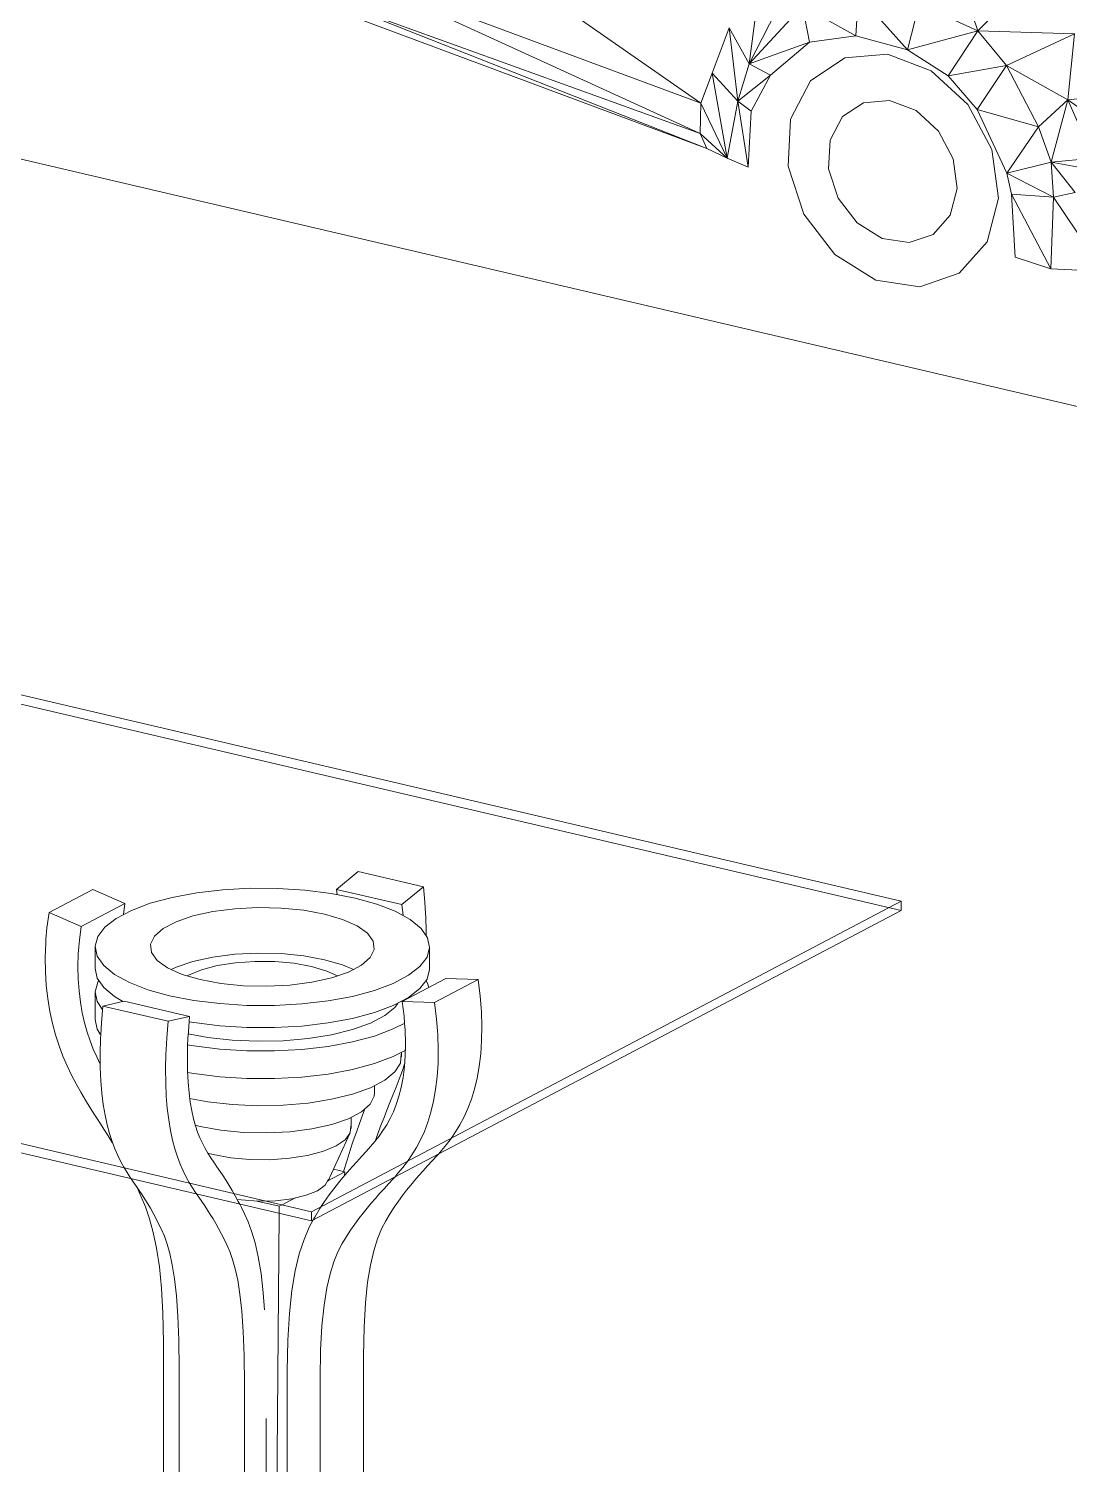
# Model space of a CAD drawing. Header units: millimetres. Extents: x -48833 to 51386, y -17441 to 31409.
# Drawn here: x -24907 to -22264, y 8438 to 12086 of the extents above; entities that cross this region are included whole.
import ezdxf

# ---------------------------------------------------------------- set-up
doc = ezdxf.new("R2010")
doc.units = ezdxf.units.MM
for name, color, linetype, lineweight in [('A-DETL-GENF', 92, 'Continuous', 9), ('A-FLOR', 192, 'Continuous', 9), ('A-GENM', 13, 'Continuous', 9), ('A-GLAZ-CURT', 52, 'Continuous', 9)]:
    doc.layers.add(name, color=color, linetype=linetype, lineweight=lineweight)

# ---------------------------------------------------------------- blocks, each defined once
blk = doc.blocks.new('Family8 - COLUMN-V36-3D 3')
at = {"layer": 'A-GENM'}
for p, q in [((-24125.3, 9898.8), (-24070.6, 9943.8)), ((-23904.6, 9904.9), (-24070.6, 9943.8)), ((-24744.9, 9898.5), (-24855.7, 9840.2)), ((-24744.9, 9898.5), (-24663, 9863.1)), ((-24123.9, 9885.5), (-24125.3, 9898.8)), ((-24125.3, 9898.8), (-23959.2, 9859.9)), ((-23904.6, 9904.9), (-23959.2, 9859.9)), ((-24773.8, 9804.7), (-24663, 9863.1)), ((-24663, 9863.1), (-24667, 9834.6)), ((-23959.2, 9859.9), (-23956.6, 9832.3)), ((-24773.8, 9804.7), (-24855.7, 9840.2)), ((-24738.6, 9752.6), (-24738.6, 9696.4)), ((-23889.2, 9696.4), (-23889.2, 9752.6)), ((-23848, 9672.3), (-23958.8, 9614)), ((-23876.9, 9611), (-23766.1, 9669.4)), ((-23848, 9672.3), (-23766.1, 9669.4)), ((-24738.6, 9636.9), (-24738.6, 9566.6)), ((-24719.3, 9602.3), (-24664.7, 9614.8)), ((-24719.3, 9602.3), (-24553.2, 9563.4)), ((-24498.6, 9575.9), (-24664.7, 9614.8)), ((-23876.9, 9611), (-23958.8, 9614)), ((-24498.6, 9575.9), (-24553.2, 9563.4)), ((-23960.4, 9473), (-23960.4, 9484.8)), ((-24029.3, 9379.6), (-24029.3, 9400)), ((-24088.5, 9290.7), (-24088.5, 9319.1)), ((-24471.9, 9296.5), (-24485.1, 9299.8)), ((-24147.3, 9156.3), (-24091.4, 9278.1)), ((-24439, 9224.8), (-24453.5, 9228.5)), ((-24147.5, 9158.4), (-24104.6, 9180.9)), ((-24104.6, 9180.9), (-24133.5, 9187.7)), ((-24105, 9171.7), (-24104.6, 9180.9)), ((-24328, 9106.6), (-24271.2, 9093.3)), ((-24271.3, 9075.4), (-24271.2, 9093.3)), ((-24271.2, 9093.3), (-24263.9, 9097.1)), ((-24263.5, 9097.3), (-24230.8, 9114.5)), ((-24285, 7410.6), (-24271.3, 9075.4)), ((-24565.2, 8748.2), (-24565.2, 5512.1)), ((-24056.6, 8713.5), (-24056.6, 5477.4)), ((-24525.5, 5444.4), (-24525.5, 8680.5)), ((-24250.6, 8674.7), (-24250.6, 5438.6)), ((-24167.4, 5419.1), (-24167.4, 8655.2)), ((-24359.4, 8641.5), (-24359.4, 5405.4)), ((-24303.9, 8554.2), (-24303.9, 5434.6))]:
    blk.add_line(p, q, dxfattribs=at)
for points in [[(-24549.6, 9628.5, 0), (-24604.6, 9643.8, 0), (-24651.6, 9662.1, 0), (-24689.4, 9682.8, 0), (-24716.9, 9705.5, 0), (-24733.5, 9729.4, 0), (-24738.6, 9754, 0), (-24732.1, 9778.6, 0), (-24714.3, 9802.4, 0), (-24685.5, 9824.9, 0), (-24646.5, 9845.4, 0), (-24598.5, 9863.3, 0), (-24542.7, 9878.3, 0), (-24480.7, 9889.8, 0), (-24414.2, 9897.6, 0), (-24344.9, 9901.4, 0), (-24274.7, 9901.1, 0), (-24205.6, 9896.9, 0), (-24139.5, 9888.6, 0), (-24078.1, 9876.7, 0)], [(-23899.2, 9837.8, 0), (-23901, 9866.3, 0), (-23904.6, 9904.9, 0)], [(-24471.9, 9669.4, 0), (-24517.6, 9682.8, 0), (-24554.5, 9699.2, 0), (-24580.8, 9717.9, 0), (-24595.5, 9738.2, 0), (-24597.9, 9759.1, 0), (-24587.9, 9779.7, 0), (-24565.8, 9799.1, 0), (-24532.8, 9816.5, 0), (-24490.2, 9831.1, 0), (-24439.9, 9842.2, 0), (-24384.1, 9849.5, 0), (-24325.2, 9852.5, 0), (-24265.9, 9851.1, 0), (-24208.6, 9845.5, 0), (-24155.9, 9835.7, 0)], [(-24078.1, 9876.7, 0), (-24023.2, 9861.4, 0), (-23976.2, 9843.1, 0), (-23938.4, 9822.3, 0), (-23910.8, 9799.7, 0), (-23894.3, 9775.7, 0), (-23889.2, 9751.1, 0), (-23895.6, 9726.6, 0), (-23913.5, 9702.8, 0), (-23942.3, 9680.3, 0), (-23981.3, 9659.8, 0), (-24029.3, 9641.8, 0), (-24085, 9626.9, 0), (-24147.1, 9615.4, 0), (-24213.6, 9607.6, 0), (-24282.9, 9603.8, 0), (-24353.1, 9604, 0), (-24422.1, 9608.3, 0), (-24488.3, 9616.5, 0), (-24549.6, 9628.5, 0)], [(-24855.7, 9840.2, 0), (-24861.1, 9801, 0), (-24863.7, 9772.2, 0)], [(-24155.9, 9835.7, 0), (-24110.1, 9822.4, 0), (-24073.3, 9806, 0), (-24046.9, 9787.2, 0), (-24032.2, 9767, 0), (-24029.9, 9746.1, 0), (-24039.9, 9725.5, 0), (-24061.9, 9706.1, 0), (-24095, 9688.7, 0), (-24137.5, 9674.1, 0), (-24187.8, 9662.9, 0), (-24243.7, 9655.7, 0), (-24302.5, 9652.7, 0), (-24361.9, 9654, 0), (-24419.2, 9659.7, 0), (-24471.9, 9669.4, 0)], [(-23898, 9781.1, 0), (-23898, 9791.4, 0), (-23898.8, 9828.5, 0), (-23899.2, 9837.8, 0)], [(-24780.2, 9752.5, 0), (-24778.6, 9769.4, 0), (-24773.8, 9804.7, 0)], [(-24863.7, 9772.2, 0), (-24864.3, 9762.8, 0), (-24865.6, 9725.6, 0), (-24865, 9689.5, 0), (-24862.7, 9654.6, 0), (-24858.9, 9621, 0), (-24853.6, 9588.7, 0), (-24846.9, 9557.9, 0), (-24839.1, 9528.7, 0), (-24830.2, 9501, 0), (-24820.4, 9474.8, 0), (-24809.9, 9450.1, 0), (-24798.7, 9426.6, 0), (-24787.2, 9404.3, 0), (-24775.3, 9383.2, 0), (-24763.2, 9362.9, 0), (-24751.2, 9343.6, 0), (-24739.3, 9324.9, 0), (-24727.8, 9307, 0), (-24716.6, 9289.5, 0), (-24705.8, 9272.2, 0), (-24695.2, 9255.1, 0), (-24694.2, 9253.5, 0)], [(-24725.6, 9454.6, 0), (-24734.6, 9473, 0), (-24743.5, 9493, 0), (-24751.6, 9513.9, 0), (-24759, 9536.1, 0), (-24765.7, 9559.7, 0), (-24771.4, 9585.2, 0), (-24776.1, 9612.2, 0), (-24779.6, 9640.9, 0), (-24781.8, 9671, 0), (-24782.4, 9702.5, 0), (-24781.4, 9735.3, 0), (-24780.2, 9752.5, 0)], [(-24545.5, 9695, 0), (-24532.8, 9700.8, 0), (-24490.2, 9715.3, 0), (-24439.9, 9726.5, 0), (-24384.1, 9733.8, 0), (-24325.2, 9736.8, 0), (-24265.9, 9735.4, 0), (-24208.6, 9729.8, 0), (-24155.9, 9720, 0)], [(-24504.8, 9679, 0), (-24501.4, 9680.8, 0), (-24468.8, 9694.4, 0), (-24428.5, 9705, 0), (-24382.5, 9712.3, 0), (-24333, 9715.8, 0), (-24282.5, 9715.3, 0), (-24233.6, 9710.9, 0), (-24188.8, 9702.7, 0)], [(-24155.9, 9720, 0), (-24110.1, 9706.7, 0), (-24082.4, 9695, 0)], [(-24738.6, 9697.9, 0), (-24733.5, 9673.3, 0), (-24716.9, 9649.3, 0), (-24689.4, 9626.7, 0), (-24668.1, 9614.1, 0)], [(-24500.1, 9562.3, 0), (-24488.3, 9560.4, 0), (-24422.1, 9552.1, 0), (-24353.1, 9547.8, 0), (-24282.9, 9547.6, 0), (-24213.6, 9551.4, 0), (-24147.1, 9559.2, 0), (-24085, 9570.7, 0), (-24029.3, 9585.7, 0), (-23981.3, 9603.6, 0), (-23942.3, 9624.1, 0), (-23913.5, 9646.6, 0), (-23895.6, 9670.4, 0), (-23889.2, 9695, 0), (-23889.2, 9696.4, 0)], [(-24188.8, 9702.7, 0), (-24150.2, 9691.3, 0), (-24123.1, 9679, 0)], [(-23766.1, 9669.4, 0), (-23760.7, 9627.7, 0), (-23758.1, 9597.6, 0)], [(-24720.8, 9594.2, 0), (-24733.5, 9613.7, 0), (-24738.6, 9638.3, 0), (-24732.1, 9662.9, 0), (-24729.9, 9667, 0)], [(-23897.6, 9666.4, 0), (-23894.3, 9660, 0), (-23890.6, 9649.2, 0)], [(-24724.6, 9529.6, 0), (-24722.9, 9560, 0), (-24719.3, 9602.3, 0)], [(-23969.4, 9609, 0), (-23977.3, 9598.8, 0), (-24003, 9577.8, 0), (-24039.2, 9558.7, 0), (-24084.7, 9542.3, 0), (-24138.1, 9529.1, 0), (-24197.5, 9519.6, 0), (-24260.8, 9514.1, 0), (-24325.9, 9512.7, 0), (-24390.6, 9515.6, 0), (-24452.7, 9522.7, 0), (-24502.4, 9531.8, 0)], [(-23958.8, 9614, 0), (-23954, 9576.4, 0), (-23952.4, 9558.8, 0)], [(-23868.9, 9539.3, 0), (-23871.5, 9569.3, 0), (-23876.9, 9611, 0)], [(-23758.1, 9597.6, 0), (-23757.5, 9587.9, 0), (-23756.2, 9550.1, 0), (-23756.8, 9514.3, 0), (-23759, 9480.4, 0), (-23762.9, 9448.6, 0), (-23768.2, 9418.9, 0), (-23774.9, 9391.2, 0), (-23782.7, 9365.6, 0), (-23791.6, 9342.1, 0), (-23801.3, 9320.5, 0), (-23811.9, 9300.7, 0), (-23823, 9282.5, 0), (-23834.6, 9265.7, 0), (-23846.5, 9250, 0), (-23858.5, 9235.5, 0), (-23866.8, 9226, 0)], [(-24725.9, 9530.4, 0), (-24733.5, 9543.5, 0), (-24738.6, 9568.1, 0)], [(-24553.2, 9563.4, 0), (-24556.8, 9521.1, 0), (-24558.6, 9490.7, 0)], [(-23951.7, 9559, 0), (-23981.3, 9544.1, 0), (-24029.3, 9526.1, 0), (-24085, 9511.2, 0), (-24147.1, 9499.7, 0), (-24213.6, 9491.9, 0), (-24282.9, 9488.1, 0), (-24353.1, 9488.3, 0), (-24422.1, 9492.6, 0), (-24488.3, 9500.8, 0), (-24504, 9503.4, 0)], [(-24502.9, 9519.9, 0), (-24501.8, 9537.8, 0), (-24498.6, 9575.9, 0)], [(-24647.3, 9163.5, 0), (-24649.6, 9166.9, 0), (-24657.6, 9179.2, 0), (-24665.6, 9192.4, 0), (-24673.6, 9206.6, 0), (-24681.3, 9222.1, 0), (-24688.7, 9239, 0), (-24695.8, 9257.6, 0), (-24702.3, 9278, 0), (-24708.2, 9300.5, 0), (-24713.5, 9325.2, 0), (-24717.9, 9352.1, 0), (-24721.4, 9381.2, 0), (-24724, 9412.6, 0), (-24725.5, 9446.1, 0), (-24725.9, 9481.9, 0), (-24725.1, 9519.8, 0), (-24724.6, 9529.6, 0)], [(-23952.4, 9558.8, 0), (-23951.2, 9541, 0), (-23950.2, 9507.7, 0), (-23950.8, 9476.5, 0), (-23953, 9447.4, 0), (-23956.5, 9420.4, 0), (-23961.2, 9395.5, 0), (-23966.9, 9372.8, 0), (-23973.6, 9352.2, 0), (-23981, 9333.5, 0), (-23989.1, 9316.4, 0), (-23998, 9300.5, 0), (-24007.5, 9285.7, 0), (-24017.5, 9271.7, 0), (-24028.1, 9258.3, 0), (-24039.2, 9245.2, 0), (-24050.6, 9232.4, 0), (-24062.4, 9219.5, 0), (-24074.3, 9206.6, 0), (-24086, 9193.6, 0), (-24097.6, 9180.4, 0), (-24109.2, 9166.8, 0), (-24120.8, 9152.7, 0), (-24132.4, 9137.9, 0), (-24144.1, 9122.1, 0), (-24155.9, 9105.4, 0), (-24167.9, 9087.4, 0), (-24181, 9066.1, 0), (-24185, 9059.1, 0)], [(-23977.6, 9167.7, 0), (-23969.4, 9177.1, 0), (-23957.3, 9191.7, 0), (-23945.5, 9207.3, 0), (-23933.9, 9224.1, 0), (-23922.7, 9242.4, 0), (-23912.2, 9262.2, 0), (-23902.4, 9283.7, 0), (-23893.5, 9307.3, 0), (-23885.7, 9332.9, 0), (-23879, 9360.5, 0), (-23873.7, 9390.3, 0), (-23869.9, 9422.1, 0), (-23867.6, 9455.9, 0), (-23867, 9491.7, 0), (-23868.3, 9529.5, 0), (-23868.9, 9539.3, 0)], [(-24558.6, 9490.7, 0), (-24559, 9480.9, 0), (-24559.8, 9443, 0), (-24559.4, 9407.2, 0), (-24557.9, 9373.6, 0), (-24555.3, 9342.3, 0), (-24551.8, 9313.2, 0), (-24547.4, 9286.3, 0), (-24542.1, 9261.6, 0), (-24536.2, 9239.1, 0), (-24529.7, 9218.7, 0), (-24522.6, 9200.1, 0), (-24515.2, 9183.2, 0), (-24507.5, 9167.7, 0), (-24499.5, 9153.5, 0), (-24491.5, 9140.3, 0), (-24483.5, 9128, 0), (-24481.2, 9124.6, 0)], [(-24371.5, 9099, 0), (-24375, 9105.7, 0), (-24382.8, 9120.1, 0), (-24390.5, 9133.6, 0), (-24398.2, 9146.4, 0), (-24405.9, 9158.6, 0), (-24413.7, 9170.4, 0), (-24421.5, 9182, 0), (-24429.4, 9193.6, 0), (-24437.3, 9205.1, 0), (-24445, 9216.6, 0), (-24452.3, 9228.3, 0), (-24459.4, 9240.5, 0), (-24466.1, 9253.4, 0), (-24472.4, 9267.1, 0), (-24478.3, 9281.9, 0), (-24483.8, 9298.1, 0), (-24488.7, 9315.9, 0), (-24493.1, 9335.7, 0), (-24497, 9357.7, 0), (-24500.1, 9382, 0), (-24502.5, 9408.6, 0), (-24503.9, 9437.5, 0), (-24504.3, 9468.6, 0), (-24503.7, 9502, 0), (-24502.9, 9519.9, 0)], [(-23949.7, 9489.8, 0), (-23981.3, 9473.8, 0), (-24029.3, 9455.9, 0), (-24085, 9440.9, 0), (-24147.1, 9429.4, 0), (-24213.6, 9421.6, 0), (-24282.9, 9417.8, 0), (-24353.1, 9418.1, 0), (-24422.1, 9422.3, 0), (-24488.3, 9430.6, 0), (-24504.2, 9433.2, 0)], [(-23961, 9480.2, 0), (-23963.2, 9457.3, 0), (-23977.3, 9434.9, 0), (-24003, 9413.9, 0), (-24039.2, 9394.8, 0), (-24084.7, 9378.4, 0), (-24138.1, 9365.2, 0), (-24197.5, 9355.7, 0), (-24260.8, 9350.2, 0), (-24325.9, 9348.8, 0), (-24390.6, 9351.7, 0), (-24452.7, 9358.8, 0), (-24498.7, 9367.1, 0)], [(-24026.9, 9259.8, 0), (-24025.6, 9263.5, 0), (-24018.7, 9282.5, 0), (-24011.7, 9301, 0), (-24004.6, 9319.4, 0), (-23997.4, 9337.9, 0), (-23989.9, 9356.7, 0), (-23982.2, 9376, 0), (-23974.3, 9396, 0), (-23966.3, 9416.8, 0), (-23958.2, 9438.4, 0), (-23952.4, 9455, 0)], [(-24029.4, 9382.5, 0), (-24029.9, 9373.2, 0), (-24039.9, 9352.6, 0), (-24061.9, 9333.1, 0), (-24095, 9315.7, 0), (-24137.5, 9301.2, 0), (-24187.8, 9290, 0), (-24243.7, 9282.7, 0), (-24302.5, 9279.7, 0), (-24361.9, 9281.1, 0), (-24419.2, 9286.7, 0), (-24471.9, 9296.5, 0)], [(-24053.5, 9340.6, 0), (-24059.6, 9324.7, 0), (-24067.3, 9303.8, 0), (-24075, 9282.1, 0), (-24082.8, 9259.5, 0), (-24090.7, 9235.8, 0), (-24098.7, 9210.8, 0), (-24107.5, 9181.9, 0)], [(-24089.3, 9297.4, 0), (-24090.7, 9279.7, 0), (-24103.3, 9262.5, 0), (-24126.4, 9246.7, 0), (-24158.9, 9233.2, 0), (-24199.2, 9222.5, 0), (-24245.3, 9215.3, 0), (-24294.8, 9211.8, 0), (-24345.3, 9212.3, 0), (-24394.1, 9216.7, 0), (-24439, 9224.8, 0)], [(-23866.8, 9226, 0), (-23870.6, 9221.7, 0), (-23882.4, 9208.7, 0), (-23894, 9196.1, 0), (-23905.1, 9183.8, 0), (-23916, 9171.7, 0), (-23926.6, 9159.5, 0), (-23937, 9147.1, 0), (-23947.4, 9134.2, 0), (-23957.8, 9120.8, 0), (-23968.2, 9106.5, 0), (-23978.7, 9091.3, 0), (-23989.5, 9074.9, 0), (-24000.4, 9056.7, 0), (-24011.1, 9035.7, 0), (-24021.4, 9010.6, 0), (-24030.9, 8980.5, 0), (-24039.3, 8944.1, 0), (-24046.4, 8900.3, 0), (-24051.9, 8848, 0), (-24055.3, 8786.2, 0), (-24056.6, 8713.5, 0)], [(-24525.5, 8680.5, 0), (-24526.3, 8752.9, 0), (-24528.6, 8814.4, 0), (-24532.2, 8866, 0), (-24537, 8909, 0), (-24542.6, 8944.4, 0), (-24548.9, 8973.4, 0), (-24555.8, 8997.3, 0), (-24562.9, 9017.1, 0), (-24570.2, 9034, 0), (-24577.4, 9049.1, 0), (-24584.5, 9063.1, 0), (-24591.4, 9076.1, 0), (-24598.3, 9088.4, 0), (-24605.2, 9100, 0), (-24612.2, 9111.2, 0), (-24619.3, 9122.2, 0), (-24626.5, 9133.1, 0), (-24634, 9144, 0), (-24641.7, 9155.2, 0), (-24647.3, 9163.5, 0)], [(-24145.5, 9161.9, 0), (-24154.1, 9146.7, 0), (-24173.5, 9132.8, 0), (-24202.6, 9121.2, 0), (-24239.2, 9112.6, 0), (-24280.9, 9107.6, 0), (-24324.8, 9106.6, 0), (-24368, 9109.6, 0), (-24378.4, 9110.9, 0)], [(-24167.4, 8655.2, 0), (-24166.2, 8727.8, 0), (-24162.7, 8789.7, 0), (-24157.3, 8841.9, 0), (-24150.2, 8885.7, 0), (-24141.7, 8922.1, 0), (-24132.2, 8952.3, 0), (-24122, 8977.3, 0), (-24111.2, 8998.4, 0), (-24100.3, 9016.5, 0), (-24089.6, 9032.9, 0), (-24079, 9048.2, 0), (-24068.6, 9062.4, 0), (-24058.2, 9075.9, 0), (-24047.9, 9088.7, 0), (-24037.4, 9101.2, 0), (-24026.8, 9113.4, 0), (-24016, 9125.5, 0), (-24004.8, 9137.8, 0), (-23993.3, 9150.3, 0), (-23981.4, 9163.4, 0), (-23977.6, 9167.7, 0)], [(-24633.3, 9143.1, 0), (-24632.3, 9141, 0), (-24621.4, 9117.7, 0), (-24610.6, 9091.6, 0), (-24600.4, 9061.8, 0), (-24590.9, 9027.1, 0), (-24582.4, 8986.8, 0), (-24575.3, 8939.7, 0), (-24569.9, 8884.9, 0), (-24566.4, 8821.4, 0), (-24565.2, 8748.2, 0)], [(-24481.2, 9124.6, 0), (-24475.6, 9116.3, 0), (-24467.9, 9105.1, 0), (-24460.4, 9094.1, 0), (-24453.2, 9083.3, 0), (-24446.1, 9072.3, 0), (-24439.1, 9061.1, 0), (-24432.2, 9049.4, 0), (-24425.3, 9037.2, 0), (-24418.4, 9024.2, 0), (-24411.3, 9010.2, 0), (-24404.1, 8995, 0), (-24396.9, 8978.1, 0), (-24389.7, 8958.4, 0), (-24382.8, 8934.5, 0), (-24376.5, 8905.5, 0), (-24370.9, 8870, 0), (-24366.1, 8827.1, 0), (-24362.5, 8775.5, 0), (-24360.2, 8714, 0), (-24359.4, 8641.5, 0)], [(-24308.3, 8830.5, 0), (-24311.6, 8873.7, 0), (-24317.2, 8922.9, 0), (-24324.2, 8964.7, 0), (-24332.3, 9000.1, 0), (-24341.2, 9029.7, 0), (-24350.3, 9054.1, 0), (-24359.1, 9073.8, 0), (-24367.1, 9090.3, 0), (-24371.5, 9099, 0)], [(-24185, 9059.1, 0), (-24194.7, 9040.2, 0), (-24208, 9009.1, 0), (-24220.1, 8972.2, 0), (-24230.6, 8929.2, 0), (-24239, 8879, 0), (-24245.3, 8820.7, 0), (-24249.2, 8753, 0), (-24250.6, 8674.7, 0)]]:
    blk.add_polyline3d(points, dxfattribs=at)
blk = doc.blocks.new('System Panel - Glazed-249321-3D 3')
at = {"layer": 'A-GLAZ-CURT'}
for p, q in [((-22690.8, 9868.6), (-35251.3, 12812.8)), ((-35251.3, 12789.4), (-22690.8, 9845.2)), ((-36749.9, 12023.9), (-24189.4, 9079.6)), ((-24189.4, 9056.2), (-36749.9, 12000.5)), ((-24189.4, 9079.6), (-22690.8, 9868.6)), ((-22690.8, 9845.2), (-22690.8, 9868.6)), ((-22690.8, 9845.2), (-24189.4, 9056.2)), ((-24189.4, 9056.2), (-24189.4, 9079.6))]:
    blk.add_line(p, q, dxfattribs=at)
blk = doc.blocks.new('RPC Beetle - RPC Beetle-255164-3D 3')
at = {"layer": 'A-DETL-GENF'}
for p, q in [((-23200.3, 11896.9), (-24070.1, 12503.6)), ((-22560, 12272), (-22496.5, 12080.7)), ((-24101.2, 12231.5), (-23200.3, 11896.9)), ((-24101.2, 12231.5), (-23201.8, 11819.8)), ((-22954.1, 12238.5), (-23077, 11997.1)), ((-22364.6, 12214.4), (-22496.5, 12080.7)), ((-23185, 11781.3), (-24131.8, 12155.5)), ((-23201.8, 11819.8), (-24131.8, 12155.5)), ((-23054.3, 12169.9), (-23077, 11997.1)), ((-22799.5, 12171.3), (-22806.3, 12068.2)), ((-22799.5, 12171.3), (-22674.9, 12032.4)), ((-24123.9, 12131.3), (-23185, 11781.3)), ((-22941.9, 12143.7), (-23077, 11997.1)), ((-22941.9, 12143.7), (-22923.8, 12052)), ((-22941.9, 12143.7), (-22806.3, 12068.2)), ((-22645.1, 12148.2), (-22674.9, 12032.4)), ((-22496.5, 12080.7), (-22645.1, 12148.2)), ((-23127.9, 12088.2), (-23171.5, 11972.9)), ((-23127.9, 12088.2), (-23106.2, 11901.6)), ((-23127.9, 12088.2), (-23077, 11997.1)), ((-22496.5, 12080.7), (-22674.9, 12032.4)), ((-22496.5, 12080.7), (-22571.9, 11966.2)), ((-22251.1, 12073.2), (-22496.5, 12080.7)), ((-22496.5, 12080.7), (-22423.8, 11992.2)), ((-23077, 11997.1), (-22923.8, 12052)), ((-23022.9, 11967.8), (-22923.8, 12052)), ((-22923.8, 12052), (-22806.3, 12068.2)), ((-22806.3, 12068.2), (-22674.9, 12032.4)), ((-22251.1, 12073.2), (-22423.8, 11992.2)), ((-22251.1, 12073.2), (-22267.7, 11905.4)), ((-22921.1, 11954), (-22833.9, 12012.2)), ((-22833.9, 12012.2), (-22725.7, 12021)), ((-22725.7, 12021), (-22615.1, 11979)), ((-22674.9, 12032.4), (-22571.9, 11966.2)), ((-23200.3, 11896.9), (-23171.5, 11972.9)), ((-23133, 11757), (-23171.5, 11972.9)), ((-23171.5, 11972.9), (-23106.2, 11901.6)), ((-23106.2, 11901.6), (-23077, 11997.1)), ((-23106.2, 11901.6), (-23022.9, 11967.8)), ((-23022.9, 11967.8), (-23077, 11997.1)), ((-23072.4, 11876.2), (-23022.9, 11967.8)), ((-22615.1, 11979), (-22521.4, 11893.3)), ((-22423.8, 11992.2), (-22571.9, 11966.2)), ((-22423.8, 11992.2), (-22497.9, 11880.8)), ((-22267.7, 11905.4), (-22423.8, 11992.2)), ((-22423.8, 11992.2), (-22342.2, 11836.5)), ((-22972.3, 11856.5), (-22921.1, 11954)), ((-22497.9, 11880.8), (-22571.9, 11966.2)), ((-23200.3, 11896.9), (-23201.8, 11819.8)), ((-23200.3, 11896.9), (-23133, 11757)), ((-23133, 11757), (-23106.2, 11901.6)), ((-23079.8, 11734.2), (-23106.2, 11901.6)), ((-23072.4, 11876.2), (-23106.2, 11901.6)), ((-22840.5, 11862.6), (-22787.2, 11898.1)), ((-22787.2, 11898.1), (-22721, 11903.6)), ((-22721, 11903.6), (-22653.4, 11877.9)), ((-22267.7, 11905.4), (-22342.2, 11836.5)), ((-22267.7, 11905.4), (-22310.5, 11747.3)), ((-22136.5, 11918.3), (-22267.7, 11905.4)), ((-22070.7, 11767), (-22267.7, 11905.4)), ((-22267.7, 11905.4), (-22202.6, 11757)), ((-23079.8, 11734.2), (-23072.4, 11876.2)), ((-22871.7, 11803), (-22840.5, 11862.6)), ((-22653.4, 11877.9), (-22596.1, 11825.4)), ((-22521.4, 11893.3), (-22460.7, 11778.8)), ((-22422.6, 11719.3), (-22497.9, 11880.8)), ((-22342.2, 11836.5), (-22497.9, 11880.8)), ((-22978.5, 11736.5), (-22972.3, 11856.5)), ((-22596.1, 11825.4), (-22559, 11755.5)), ((-22342.2, 11836.5), (-22422.6, 11719.3)), ((-22342.2, 11836.5), (-22310.5, 11747.3)), ((-23185, 11781.3), (-23201.8, 11819.8)), ((-23201.8, 11819.8), (-23133, 11757)), ((-22875.5, 11729.7), (-22871.7, 11803)), ((-23185, 11781.3), (-23133, 11757)), ((-23079.8, 11734.2), (-23133, 11757)), ((-22559, 11755.5), (-22548.6, 11680)), ((-22460.7, 11778.8), (-22443.6, 11655.3)), ((-22202.6, 11757), (-22310.5, 11747.3)), ((-22938.7, 11614.9), (-22978.5, 11736.5)), ((-22851.2, 11655.3), (-22875.5, 11729.7)), ((-22310.5, 11747.3), (-22422.6, 11719.3)), ((-22410.5, 11665.3), (-22422.6, 11719.3)), ((-22303.8, 11657.8), (-22422.6, 11719.3)), ((-22207.3, 11727.9), (-22310.5, 11747.3)), ((-22249.1, 11669.6), (-22310.5, 11747.3)), ((-22303.8, 11657.8), (-22310.5, 11747.3)), ((-22548.6, 11680), (-22566.5, 11612.1)), ((-22802.9, 11592.7), (-22851.2, 11655.3)), ((-22443.6, 11655.3), (-22472.9, 11544.2)), ((-22401.7, 11505.1), (-22410.5, 11665.3)), ((-22311.2, 11476.2), (-22410.5, 11665.3)), ((-22303.8, 11657.8), (-22410.5, 11665.3)), ((-22311.2, 11476.2), (-22303.8, 11657.8)), ((-22249.1, 11669.6), (-22303.8, 11657.8)), ((-22177.7, 11469.6), (-22303.8, 11657.8)), ((-22859.8, 11512.6), (-22938.7, 11614.9)), ((-22566.5, 11612.1), (-22609.7, 11563.4)), ((-22739.1, 11552.9), (-22802.9, 11592.7)), ((-22739.1, 11552.9), (-22670.8, 11542.5)), ((-22609.7, 11563.4), (-22670.8, 11542.5)), ((-22472.9, 11544.2), (-22543.6, 11464.6)), ((-22755.4, 11447.3), (-22859.8, 11512.6)), ((-22311.2, 11476.2), (-22401.7, 11505.1)), ((-22543.6, 11464.6), (-22643.5, 11430.3)), ((-22177.7, 11469.6), (-22311.2, 11476.2)), ((-22755.4, 11447.3), (-22643.5, 11430.3))]:
    blk.add_line(p, q, dxfattribs=at)

msp = doc.modelspace()

# ---------------------------------------------------------------- linework, layer by layer
at = {"layer": 'A-FLOR'}
msp.add_line((-12955.9, 8948.6), (-29342.7, 12789.8), dxfattribs=at)

# ---------------------------------------------------------------- block references
at = {"layer": 'A-DETL-GENF'}
msp.add_blockref('RPC Beetle - RPC Beetle-255164-3D 3', (0, 0), dxfattribs=at)
at = {"layer": 'A-GENM'}
msp.add_blockref('Family8 - COLUMN-V36-3D 3', (0, 0), dxfattribs=at)
at = {"layer": 'A-GLAZ-CURT'}
msp.add_blockref('System Panel - Glazed-249321-3D 3', (0, 0), dxfattribs=at)

doc.saveas('drawing.dxf')
